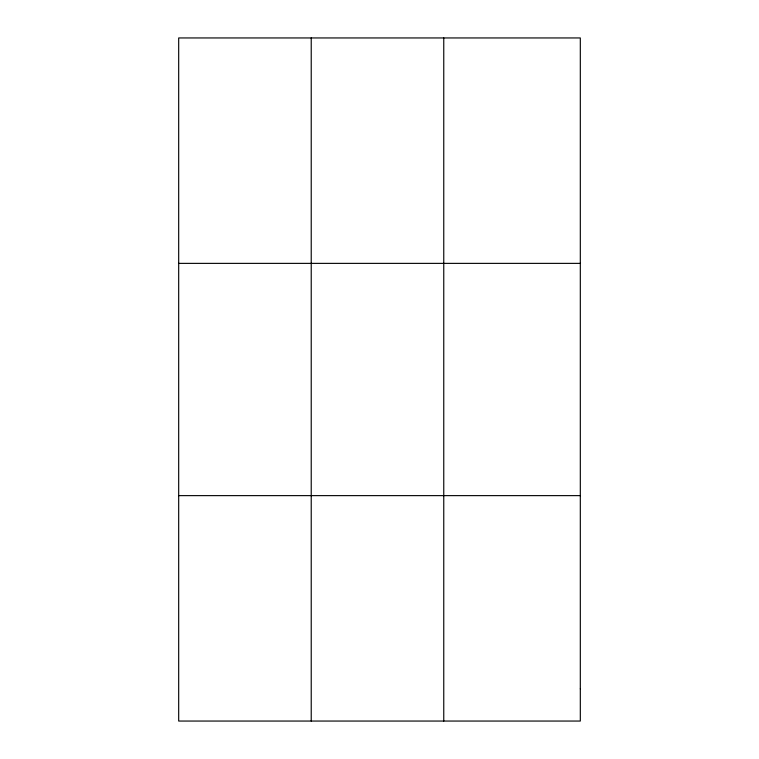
<?xml version="1.0" encoding="UTF-8"?>
<svg xmlns="http://www.w3.org/2000/svg" width="759" height="759" viewBox="0 0 759 759"><rect width="100%" height="100%" fill="white"/><g stroke="black" fill="none" stroke-linecap="round" stroke-linejoin="round"><path stroke-width="1.14" d="M311.228 721.05L311.228 37.95M443.759 721.05L443.759 37.95M178.688 263.373L580.312 263.373M178.688 495.627L580.312 495.627M580.312 688.849L580.312 721.05L178.688 721.05L178.688 37.95L580.312 37.95L580.312 688.849"/></g></svg>
